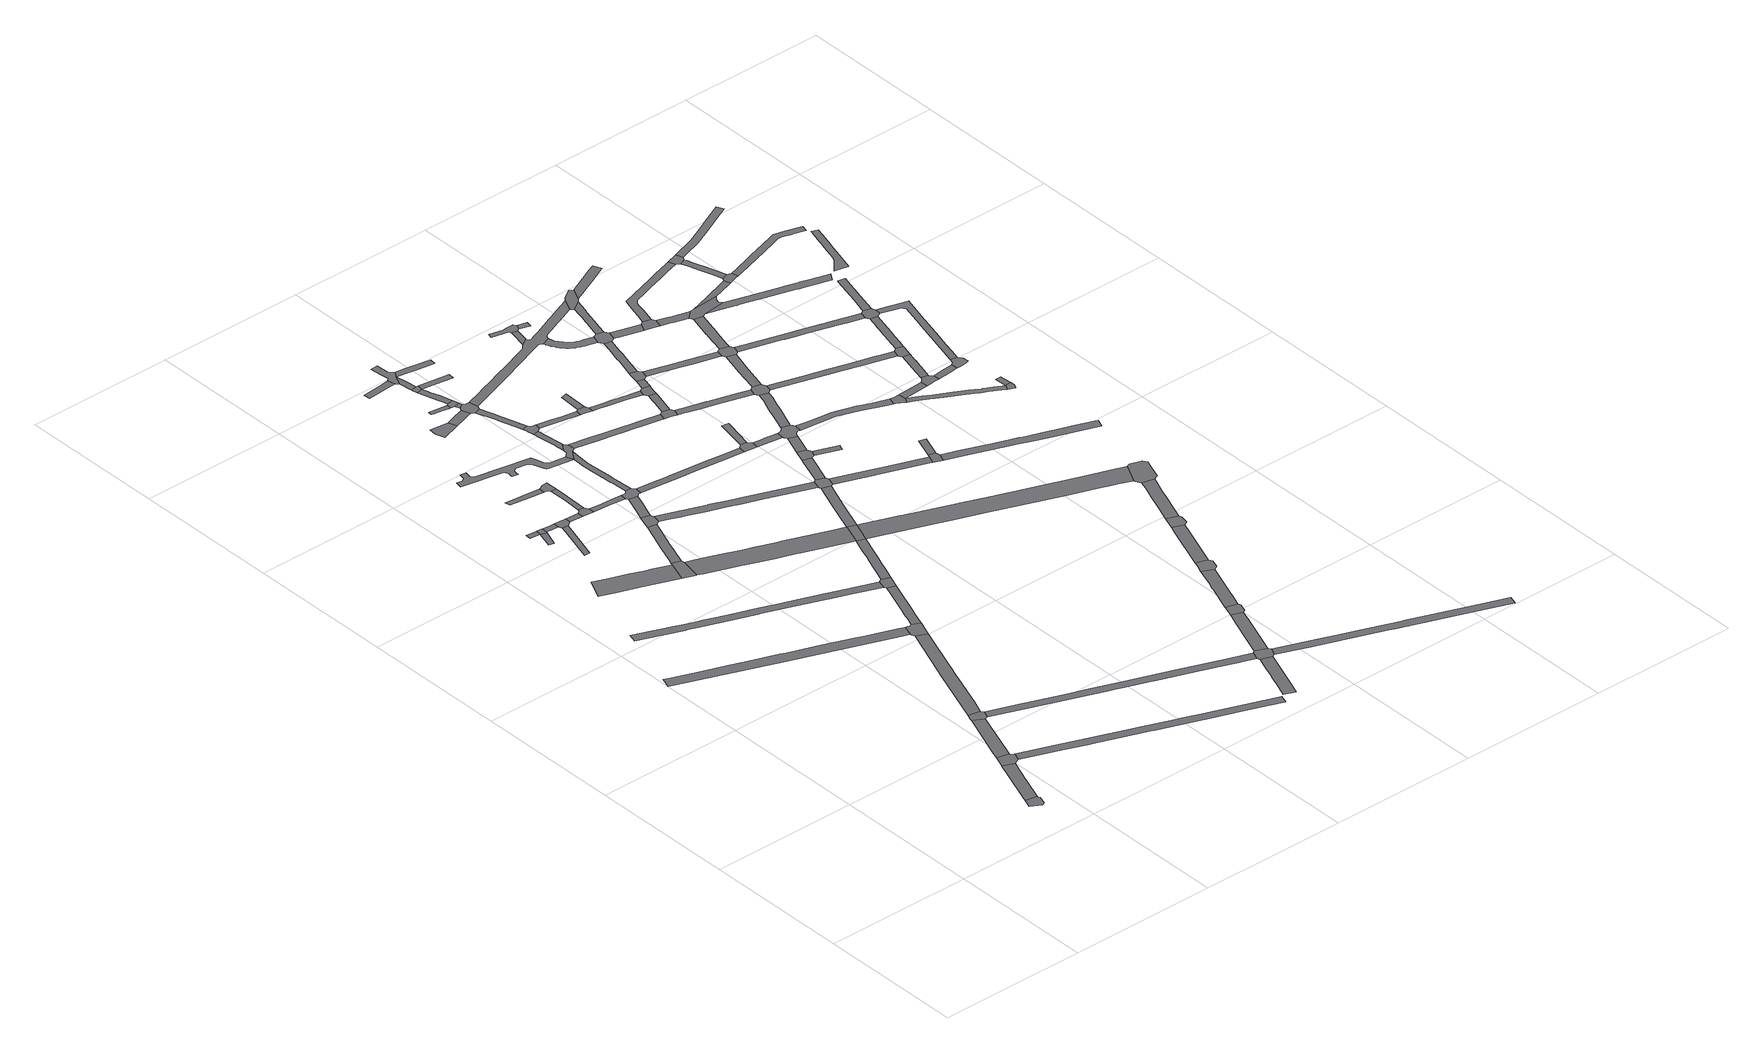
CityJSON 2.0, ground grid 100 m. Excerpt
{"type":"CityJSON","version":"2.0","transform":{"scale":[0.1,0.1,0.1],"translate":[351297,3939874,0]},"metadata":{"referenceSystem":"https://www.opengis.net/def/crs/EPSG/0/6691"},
"CityObjects":{
"road1":{"type":"Road","geometry":[{"type":"MultiSurface","lod":"1","boundaries":[[[0,1,2,3,4,5,6]]]}]},
"road2":{"type":"Road","attributes":{"RoadStructureAttribute.sectionType":"1"},"geometry":[{"type":"MultiSurface","lod":"1","boundaries":[[[4,7,8,9,10,11,12,13,5]]]}]},
"road3":{"type":"Road","geometry":[{"type":"MultiSurface","lod":"1","boundaries":[[[14,15,16,17,11,10,18,19]]]}]},
"road4":{"type":"Road","attributes":{"RoadStructureAttribute.sectionType":"1"},"geometry":[{"type":"MultiSurface","lod":"1","boundaries":[[[15,20,21,22,23,16]]]}]},
"road5":{"type":"Road","attributes":{"RoadStructureAttribute.sectionType":"1"},"geometry":[{"type":"MultiSurface","lod":"1","boundaries":[[[24,25,26,27,28,29,30,31,32,33,34,35,36,37,38,39,40,41,42]]]}]},
"road6":{"type":"Road","geometry":[{"type":"MultiSurface","lod":"1","boundaries":[[[43,22,21,44,45,46,47]]]}]},
"road7":{"type":"Road","attributes":{"RoadStructureAttribute.sectionType":"1"},"geometry":[{"type":"MultiSurface","lod":"1","boundaries":[[[48,49,50,51,52,53,54,55,56,57,58,59,60,61]]]}]},
"road8":{"type":"Road","attributes":{"RoadStructureAttribute.sectionType":"1"},"geometry":[{"type":"MultiSurface","lod":"1","boundaries":[[[62,63,64,65]]]}]},
"road9":{"type":"Road","geometry":[{"type":"MultiSurface","lod":"1","boundaries":[[[66,67,68,63]]]}]},
"road10":{"type":"Road","attributes":{"RoadStructureAttribute.sectionType":"1"},"geometry":[{"type":"MultiSurface","lod":"1","boundaries":[[[69,70,71,72,73,74,75,76,77,78,79,80,81,82,83,84,85,86,87,88,89,90,91,92,93,94,95,96,97,98,99,100,101,102,103]]]}]},
"road11":{"type":"Road","geometry":[{"type":"MultiSurface","lod":"1","boundaries":[[[104,105,106,64,63,68,107]]]}]},
"road12":{"type":"Road","attributes":{"RoadStructureAttribute.sectionType":"1"},"geometry":[{"type":"MultiSurface","lod":"1","boundaries":[[[108,109,110,47,46,111,112,113,114,115,116,117,118]]]}]},
"road13":{"type":"Road","attributes":{"RoadStructureAttribute.sectionType":"1"},"geometry":[{"type":"MultiSurface","lod":"1","boundaries":[[[119,120,121,122,123,124]]]}]},
"road14":{"type":"Road","attributes":{"RoadStructureAttribute.sectionType":"1"},"geometry":[{"type":"MultiSurface","lod":"1","boundaries":[[[125,126,127,128,129,104,107]]]}]},
"road15":{"type":"Road","geometry":[{"type":"MultiSurface","lod":"1","boundaries":[[[54,53,130,131,132,133,134,135]]]}]},
"road16":{"type":"Road","geometry":[{"type":"MultiSurface","lod":"1","boundaries":[[[123,136,137,138,139,127,126,124]]]}]},
"road17":{"type":"Road","attributes":{"RoadStructureAttribute.sectionType":"1"},"geometry":[{"type":"MultiSurface","lod":"1","boundaries":[[[18,140,141,142,143,144,145,146,147,148,149,150,151,152,153,154,155,156,157,158,159,160,161,162,163,164,165,19]]]}]},
"road18":{"type":"Road","attributes":{"RoadStructureAttribute.sectionType":"1"},"geometry":[{"type":"MultiSurface","lod":"1","boundaries":[[[166,137,136,167]]]}]},
"road19":{"type":"Road","attributes":{"RoadStructureAttribute.sectionType":"1"},"geometry":[{"type":"MultiSurface","lod":"1","boundaries":[[[168,169,170,171,172,173]]]}]},
"road20":{"type":"Road","attributes":{"RoadStructureAttribute.sectionType":"1"},"geometry":[{"type":"MultiSurface","lod":"1","boundaries":[[[134,174,175,176,177,178,179,180,181,182,183,184,185,186,187,135]]]}]},
"road21":{"type":"Road","geometry":[{"type":"MultiSurface","lod":"1","boundaries":[[[188,166,167,189,190,191,192]]]}]},
"road22":{"type":"Road","geometry":[{"type":"MultiSurface","lod":"1","boundaries":[[[193,194,29,28,108,118,195,196,197]]]}]},
"road23":{"type":"Road","attributes":{"RoadStructureAttribute.sectionType":"1"},"geometry":[{"type":"MultiSurface","lod":"1","boundaries":[[[198,199,200,192,191,201,202,203]]]}]},
"road24":{"type":"Road","attributes":{"RoadStructureAttribute.sectionType":"1"},"geometry":[{"type":"MultiSurface","lod":"1","boundaries":[[[204,205,206,207,173,172,208,198,203]]]}]},
"road25":{"type":"Road","geometry":[{"type":"MultiSurface","lod":"1","boundaries":[[[209,181,180,210,211,212,213]]]}]},
"road26":{"type":"Road","attributes":{"RoadStructureAttribute.sectionType":"1"},"geometry":[{"type":"MultiSurface","lod":"1","boundaries":[[[214,215,216,217,190,189,218,219,220,221]]]}]},
"road27":{"type":"Road","geometry":[{"type":"MultiSurface","lod":"1","boundaries":[[[222,223,224,225,226,227,228,229,230,231,232,233,234,235,236,237,238,239,240,241,242,243,244,245,246,247,248,249,250,251,252]]]}]},
"road28":{"type":"Road","attributes":{"RoadStructureAttribute.sectionType":"1"},"geometry":[{"type":"MultiSurface","lod":"1","boundaries":[[[253,254,255,256,257,258,259,260,261,262,45,44,263,264,265,266,267,268,269,270,271,272,273,274,275,276]]]}]},
"road29":{"type":"Road","attributes":{"RoadStructureAttribute.sectionType":"1"},"geometry":[{"type":"MultiSurface","lod":"1","boundaries":[[[196,277,278,279,280,281,282,283,284,285,286,287,197]]]}]},
"road30":{"type":"Road","attributes":{"RoadStructureAttribute.sectionType":"1"},"geometry":[{"type":"MultiSurface","lod":"1","boundaries":[[[212,288,289,290,291,292,293,294,213]]]}]},
"road31":{"type":"Road","attributes":{"RoadStructureAttribute.sectionType":"1"},"geometry":[{"type":"MultiSurface","lod":"1","boundaries":[[[295,296,297,298,299,300,301,302,303,304,305,133,132,306,307,308,309,310,311,312,313,314,315]]]}]},
"road32":{"type":"Road","geometry":[{"type":"MultiSurface","lod":"1","boundaries":[[[316,317,318,319,320,321]]]}]},
"road33":{"type":"Road","geometry":[{"type":"MultiSurface","lod":"1","boundaries":[[[322,323,324,221,220,292,291,325,326,327]]]}]},
"road34":{"type":"Road","geometry":[{"type":"MultiSurface","lod":"1","boundaries":[[[102,282,281,328,329,103]]]}]},
"road35":{"type":"Road","attributes":{"RoadStructureAttribute.sectionType":"1"},"geometry":[{"type":"MultiSurface","lod":"1","boundaries":[[[252,330,331,332,333,334,335,323,322,336,337,338,339,340,341,342,343]]]}]},
"road36":{"type":"Road","geometry":[{"type":"MultiSurface","lod":"1","boundaries":[[[344,345,346,347,348,349]]]}]},
"road37":{"type":"Road","attributes":{"RoadStructureAttribute.sectionType":"1"},"geometry":[{"type":"MultiSurface","lod":"1","boundaries":[[[319,350,351,352,353,354,355,356,320]]]}]},
"road38":{"type":"Road","geometry":[{"type":"MultiSurface","lod":"1","boundaries":[[[357,358,359,360,361,362,363,364]]]}]},
"road39":{"type":"Road","geometry":[{"type":"MultiSurface","lod":"1","boundaries":[[[365,366,367,368,369,222,252,343]]]}]},
"road40":{"type":"Road","attributes":{"RoadStructureAttribute.sectionType":"1"},"geometry":[{"type":"MultiSurface","lod":"1","boundaries":[[[370,371,372,329,328,373,374,375,376,377,314]]]}]},
"road41":{"type":"Road","attributes":{"RoadStructureAttribute.sectionType":"1"},"geometry":[{"type":"MultiSurface","lod":"1","boundaries":[[[378,379,380,381,382,383,384,385,386,387,388,389,368,367]]]}]},
"road42":{"type":"Road","geometry":[{"type":"MultiSurface","lod":"1","boundaries":[[[390,391,392,357,364,393]]]}]},
"road43":{"type":"Road","attributes":{"RoadStructureAttribute.sectionType":"1"},"geometry":[{"type":"MultiSurface","lod":"1","boundaries":[[[394,395,396,390,393]]]}]},
"road44":{"type":"Road","attributes":{"RoadStructureAttribute.sectionType":"1"},"geometry":[{"type":"MultiSurface","lod":"1","boundaries":[[[397,398,399,392,391,400,401,402,403]]]}]},
"road45":{"type":"Road","geometry":[{"type":"MultiSurface","lod":"1","boundaries":[[[354,353,404,405,406,407,408,396,395]]]}]},
"road46":{"type":"Road","attributes":{"RoadStructureAttribute.sectionType":"1"},"geometry":[{"type":"MultiSurface","lod":"1","boundaries":[[[404,409,410,411,412,413,414,415,416,417,418,419,420,421,422,423,405]]]}]},
"road47":{"type":"Road","geometry":[{"type":"MultiSurface","lod":"1","boundaries":[[[424,425,426,427,428,397,403,429]]]}]},
"road48":{"type":"Road","geometry":[{"type":"MultiSurface","lod":"1","boundaries":[[[430,417,416,431,432,433,434,435,436,383,382,437,438]]]}]},
"road49":{"type":"Road","attributes":{"RoadStructureAttribute.sectionType":"1"},"geometry":[{"type":"MultiSurface","lod":"1","boundaries":[[[210,439,440,441,442,443,444,445,446,447,448,449,450,451,452,453,454,455,456,457,458,211]]]}]},
"road50":{"type":"Road","geometry":[{"type":"MultiSurface","lod":"1","boundaries":[[[424,459,460,461,462,463,425]]]}]},
"road51":{"type":"Road","geometry":[{"type":"MultiSurface","lod":"1","boundaries":[[[348,461,460,464,465,466,467,468,469,349]]]}]},
"road52":{"type":"Road","geometry":[{"type":"MultiSurface","lod":"1","boundaries":[[[314,377,470,315]]]}]},
"road53":{"type":"Road","attributes":{"RoadStructureAttribute.sectionType":"1"},"geometry":[{"type":"MultiSurface","lod":"1","boundaries":[[[471,472,473,429,403]]]}]},
"road54":{"type":"Road","attributes":{"RoadStructureAttribute.sectionType":"1"},"geometry":[{"type":"MultiSurface","lod":"1","boundaries":[[[474,475,476,477,478,479,480,481,327,326,482,483,484,485,486,487,488]]]}]},
"road55":{"type":"Road","attributes":{"RoadStructureAttribute.sectionType":"1"},"geometry":[{"type":"MultiSurface","lod":"1","boundaries":[[[437,489,490,491,492,493,494,495,496,438]]]}]},
"road56":{"type":"Road","attributes":{"RoadStructureAttribute.sectionType":"1"},"geometry":[{"type":"MultiSurface","lod":"1","boundaries":[[[497,498,499,500,501,502,464,460]]]}]},
"road57":{"type":"Road","attributes":{"RoadStructureAttribute.sectionType":"1"},"geometry":[{"type":"MultiSurface","lod":"1","boundaries":[[[503,504,505,506,507,508,509,510,511,512,513,514,515]]]}]},
"road58":{"type":"Road","attributes":{"RoadStructureAttribute.sectionType":"1"},"geometry":[{"type":"MultiSurface","lod":"1","boundaries":[[[516,517,518,519,520,521,522,523,524,525,526,527,528,529,530,531,366,365]]]}]},
"road59":{"type":"Road","attributes":{"RoadStructureAttribute.sectionType":"1"},"geometry":[{"type":"MultiSurface","lod":"1","boundaries":[[[532,533,534,535,315,470,536,537]]]}]},
"road60":{"type":"Road","geometry":[{"type":"MultiSurface","lod":"1","boundaries":[[[538,539,540,253,276,507,506,541]]]}]},
"road61":{"type":"Road","geometry":[{"type":"MultiSurface","lod":"1","boundaries":[[[542,543,544,545,546,547,548,493,492]]]}]},
"road62":{"type":"Road","geometry":[{"type":"MultiSurface","lod":"1","boundaries":[[[546,549,550,547]]]}]},
"road63":{"type":"Road","geometry":[{"type":"MultiSurface","lod":"1","boundaries":[[[551,552,553,554,452,451,532,537]]]}]},
"road64":{"type":"Road","attributes":{"RoadStructureAttribute.sectionType":"1"},"geometry":[{"type":"MultiSurface","lod":"1","boundaries":[[[555,556,557,540,539,558,559,560]]]}]},
"road65":{"type":"Road","attributes":{"RoadStructureAttribute.sectionType":"1"},"geometry":[{"type":"MultiSurface","lod":"1","boundaries":[[[561,562,563,564,565,566,567,568,569,570,571,572,544,543]]]}]},
"road66":{"type":"Road","geometry":[{"type":"MultiSurface","lod":"1","boundaries":[[[487,573,574,575,576,577,578,488]]]}]},
"road67":{"type":"Road","attributes":{"RoadStructureAttribute.sectionType":"1"},"geometry":[{"type":"MultiSurface","lod":"1","boundaries":[[[553,579,580,581,582,583,584,585,554]]]}]},
"road68":{"type":"Road","geometry":[{"type":"MultiSurface","lod":"1","boundaries":[[[525,524,586,587,588,589,590]]]}]},
"road69":{"type":"Road","attributes":{"RoadStructureAttribute.sectionType":"1"},"geometry":[{"type":"MultiSurface","lod":"1","boundaries":[[[591,592,593,594,578,577]]]}]},
"road70":{"type":"Road","geometry":[{"type":"MultiSurface","lod":"1","boundaries":[[[595,555,560,596,597,598,599]]]}]},
"road71":{"type":"Road","geometry":[{"type":"MultiSurface","lod":"1","boundaries":[[[600,601,602,603,604,605,606,607,608,609,610,611,612,613,614,615,616,617,618,619,620,621,622,407,406,623,624,625,626,627,628,629,630,631,632,633,634,635,636,637,638,639,640,641,642]]]}]},
"road72":{"type":"Road","attributes":{"RoadStructureAttribute.sectionType":"1"},"geometry":[{"type":"MultiSurface","lod":"1","boundaries":[[[643,644,590,589,645,646,647,648]]]}]},
"road73":{"type":"Road","geometry":[{"type":"MultiSurface","lod":"1","boundaries":[[[649,650,651,583,582,652]]]}]},
"road74":{"type":"Road","attributes":{"RoadStructureAttribute.sectionType":"1"},"geometry":[{"type":"MultiSurface","lod":"1","boundaries":[[[653,654,576,575,655,656]]]}]},
"road75":{"type":"Road","geometry":[{"type":"MultiSurface","lod":"1","boundaries":[[[647,657,658,659,660,566,565,648]]]}]},
"road76":{"type":"Road","attributes":{"RoadStructureAttribute.sectionType":"1"},"geometry":[{"type":"MultiSurface","lod":"1","boundaries":[[[661,651,650,662]]]}]},
"road77":{"type":"Road","attributes":{"RoadStructureAttribute.sectionType":"1"},"geometry":[{"type":"MultiSurface","lod":"1","boundaries":[[[663,664,665,552,551,666,667,668,669,670,671]]]}]},
"road78":{"type":"Road","geometry":[{"type":"MultiSurface","lod":"1","boundaries":[[[672,673,649,652]]]}]},
"road79":{"type":"Road","attributes":{"RoadStructureAttribute.sectionType":"1"},"geometry":[{"type":"MultiSurface","lod":"1","boundaries":[[[660,659,674,675]]]}]},
"road80":{"type":"Road","attributes":{"RoadStructureAttribute.sectionType":"1"},"geometry":[{"type":"MultiSurface","lod":"1","boundaries":[[[598,676,677,678,679,680,681,682,683,684,599]]]}]},
"road81":{"type":"Road","geometry":[{"type":"MultiSurface","lod":"1","boundaries":[[[685,686,610,609,687,688,689,690]]]}]},
"road82":{"type":"Road","geometry":[{"type":"MultiSurface","lod":"1","boundaries":[[[691,692,693,694,695,690,689,696,697,698]]]}]},
"road83":{"type":"Road","geometry":[{"type":"MultiSurface","lod":"1","boundaries":[[[655,699,661,662,700,701,702,703,704,705,706,707,708,656]]]}]},
"road84":{"type":"Road","geometry":[{"type":"MultiSurface","lod":"1","boundaries":[[[674,709,710,711,712,713,714,715,716,675]]]}]},
"road85":{"type":"Road","attributes":{"RoadStructureAttribute.sectionType":"1"},"geometry":[{"type":"MultiSurface","lod":"1","boundaries":[[[717,718,719,720,721,722,723,588,587,724,725,726,727,728,729,730,731]]]}]},
"road86":{"type":"Road","attributes":{"RoadStructureAttribute.sectionType":"1"},"geometry":[{"type":"MultiSurface","lod":"1","boundaries":[[[732,733,734,735,736,737,738,739,740,741,742,470,377,743,744,745,746,747,748,749,750,751,752,753,754,755,756]]]}]},
"road87":{"type":"Road","geometry":[{"type":"MultiSurface","lod":"1","boundaries":[[[696,757,758,697]]]}]},
"road88":{"type":"Road","attributes":{"RoadStructureAttribute.sectionType":"1"},"geometry":[{"type":"MultiSurface","lod":"1","boundaries":[[[759,760,761,762,763,764,765,766,767,768,769,770,771,772,773,774,775,776,635,634,777,778,779,780,781,782,783,784,785,786,787,788,789,790,791,792,793,794,795,796,797]]]}]},
"road89":{"type":"Road","attributes":{"RoadStructureAttribute.sectionType":"1"},"geometry":[{"type":"MultiSurface","lod":"1","boundaries":[[[798,799,800,801,802,803,714,713,804,805,806,807]]]}]},
"road90":{"type":"Road","geometry":[{"type":"MultiSurface","lod":"1","boundaries":[[[679,808,809,810,811,812,680]]]}]},
"road91":{"type":"Road","attributes":{"RoadStructureAttribute.sectionType":"1"},"geometry":[{"type":"MultiSurface","lod":"1","boundaries":[[[813,814,815,816,817,818,819,820,706,705,821,822,823,824]]]}]},
"road92":{"type":"Road","attributes":{"RoadStructureAttribute.sectionType":"1"},"geometry":[{"type":"MultiSurface","lod":"1","boundaries":[[[825,826,827,828,829,830,831,832,833,834,835,836,837,838,839,840,841,538,541]]]}]},
"road93":{"type":"Road","geometry":[{"type":"MultiSurface","lod":"1","boundaries":[[[671,670,842,843,844,845]]]}]},
"road94":{"type":"Road","geometry":[{"type":"MultiSurface","lod":"1","boundaries":[[[846,847,798,807,848,849,850,851,852,759,797]]]}]},
"road95":{"type":"Road","attributes":{"RoadStructureAttribute.sectionType":"1"},"geometry":[{"type":"MultiSurface","lod":"1","boundaries":[[[853,854,855,856,857,858,859,860,861,862,711,710]]]}]},
"road96":{"type":"Road","attributes":{"RoadStructureAttribute.sectionType":"1"},"geometry":[{"type":"MultiSurface","lod":"1","boundaries":[[[863,864,865,866,811,810]]]}]},
"road97":{"type":"Road","geometry":[{"type":"MultiSurface","lod":"1","boundaries":[[[867,717,731,813,824,868,869,870]]]}]},
"road98":{"type":"Road","geometry":[{"type":"MultiSurface","lod":"1","boundaries":[[[844,871,872,845]]]}]},
"road99":{"type":"Road","attributes":{"RoadStructureAttribute.sectionType":"1"},"geometry":[{"type":"MultiSurface","lod":"1","boundaries":[[[873,874,875,876,877,878,879,880,881,882,883,703,702,884,885,886,887,888,889]]]}]},
"road100":{"type":"Road","attributes":{"RoadStructureAttribute.sectionType":"1"},"geometry":[{"type":"MultiSurface","lod":"1","boundaries":[[[890,891,892,893,894,895,896,897,898,899,900,901,902,851,850]]]}]},
"road101":{"type":"Road","attributes":{"RoadStructureAttribute.sectionType":"1"},"geometry":[{"type":"MultiSurface","lod":"1","boundaries":[[[848,903,904,905,906,849]]]}]},
"road102":{"type":"Road","attributes":{"RoadStructureAttribute.sectionType":"1"},"geometry":[{"type":"MultiSurface","lod":"1","boundaries":[[[907,908,909,910,911,912,913,914,915,916,867,870]]]}]},
"road103":{"type":"Road","geometry":[{"type":"MultiSurface","lod":"1","boundaries":[[[917,918,865,864,919,920,921]]]}]},
"road104":{"type":"Road","geometry":[{"type":"MultiSurface","lod":"1","boundaries":[[[922,923,924,925,926,927,600,642,928,929,895,894]]]}]},
"road105":{"type":"Road","geometry":[{"type":"MultiSurface","lod":"1","boundaries":[[[905,904,930,931,932,933,934,935]]]}]},
"road106":{"type":"Road","geometry":[{"type":"MultiSurface","lod":"1","boundaries":[[[936,937,859,858,910,909,938,939]]]}]},
"road107":{"type":"Road","attributes":{"RoadStructureAttribute.sectionType":"1"},"geometry":[{"type":"MultiSurface","lod":"1","boundaries":[[[940,941,942,943,944,945,946,947,948,917,921]]]}]},
"road108":{"type":"Road","geometry":[{"type":"MultiSurface","lod":"1","boundaries":[[[949,950,951,889,888,952,953,954,955]]]}]},
"road109":{"type":"Road","attributes":{"RoadStructureAttribute.sectionType":"1"},"geometry":[{"type":"MultiSurface","lod":"1","boundaries":[[[956,957,958,959,937,936,960,961,962,963]]]}]},
"road110":{"type":"Road","attributes":{"RoadStructureAttribute.sectionType":"1"},"geometry":[{"type":"MultiSurface","lod":"1","boundaries":[[[932,964,965,966,967,968,969,970,971,933]]]}]},
"road111":{"type":"Road","attributes":{"RoadStructureAttribute.sectionType":"1"},"geometry":[{"type":"MultiSurface","lod":"1","boundaries":[[[972,973,974,975,976,977,978,979,980,981,982,843,842,983,984,985,986,987,988,989]]]}]},
"road112":{"type":"Road","attributes":{"RoadStructureAttribute.sectionType":"1"},"geometry":[{"type":"MultiSurface","lod":"1","boundaries":[[[990,991,992,993,994,995,869,868,996,997,998,999,1000,1001,1002,1003,1004,1005,1006,1007]]]}]},
"road113":{"type":"Road","attributes":{"RoadStructureAttribute.sectionType":"1"},"geometry":[{"type":"MultiSurface","lod":"1","boundaries":[[[1008,1009,1010,1011,924,923,1012,1013,1014,1015,1016]]]}]},
"road114":{"type":"Road","geometry":[{"type":"MultiSurface","lod":"1","boundaries":[[[755,945,944,1017,1018,1019,1020,1021,756]]]}]},
"road115":{"type":"Road","attributes":{"RoadStructureAttribute.sectionType":"1"},"geometry":[{"type":"MultiSurface","lod":"1","boundaries":[[[1022,1023,1024,949,955]]]}]},
"road116":{"type":"Road","geometry":[{"type":"MultiSurface","lod":"1","boundaries":[[[1025,1026,1027,1028,1029,1030,967,966,1031,956,963,1032]]]}]},
"road117":{"type":"Road","attributes":{"RoadStructureAttribute.sectionType":"1"},"geometry":[{"type":"MultiSurface","lod":"1","boundaries":[[[934,1033,1034,1035,1036,1037,1038,1039,1040,1041,1042,1043,1044,1045,1046,1047,1048,1049,1050,1051,1052,1053,1054,935]]]}]},
"road118":{"type":"Road","attributes":{"RoadStructureAttribute.sectionType":"1"},"geometry":[{"type":"MultiSurface","lod":"1","boundaries":[[[1055,1056,1057,1058,1059,1060,1061,1062,1063,1064,955,954,1065,1066,1067,1068,1069,1070,1071,1072,1073,1074,1075,1076]]]}]},
"road119":{"type":"Road","geometry":[{"type":"MultiSurface","lod":"1","boundaries":[[[1077,1078,1024,1023,1079,1080,1081,1082,1083]]]}]},
"road120":{"type":"Road","attributes":{"RoadStructureAttribute.sectionType":"1"},"geometry":[{"type":"MultiSurface","lod":"1","boundaries":[[[938,1084,1085,1086,1087,1088,1089,1090,1091,1092,1093,1094,1095,1096,1097,1098,1099,1100,1101,939]]]}]},
"road121":{"type":"Road","attributes":{"RoadStructureAttribute.sectionType":"1"},"geometry":[{"type":"MultiSurface","lod":"1","boundaries":[[[1102,1103,1104,1105,1106,1107,1108,1109,1110,1030,1029]]]}]},
"road122":{"type":"Road","attributes":{"RoadStructureAttribute.sectionType":"1"},"geometry":[{"type":"MultiSurface","lod":"1","boundaries":[[[1111,1112,1077,1083,1113,1114,1115,1116]]]}]},
"road123":{"type":"Road","attributes":{"RoadStructureAttribute.sectionType":"1"},"geometry":[{"type":"MultiSurface","lod":"1","boundaries":[[[1117,1082,1081,1118,1119,1120,1121,1122]]]}]},
"road124":{"type":"Road","geometry":[{"type":"MultiSurface","lod":"1","boundaries":[[[1123,1124,1125,1007,1006,1111,1116]]]}]},
"road125":{"type":"Road","geometry":[{"type":"MultiSurface","lod":"1","boundaries":[[[1075,1126,1127,1128,1076]]]}]},
"road126":{"type":"Road","geometry":[{"type":"MultiSurface","lod":"1","boundaries":[[[1128,1129,1130,1131,1132,1076]]]}]},
"road127":{"type":"Road","attributes":{"RoadStructureAttribute.sectionType":"1"},"geometry":[{"type":"MultiSurface","lod":"1","boundaries":[[[1133,1134,1135,1136,1137,1138,1139,1140,1141,1142,1025,1032,1143,1144,1145,1146,1147,1148,1149,1150,1151,1152,1153,1154,1155]]]}]},
"road128":{"type":"Road","geometry":[{"type":"MultiSurface","lod":"1","boundaries":[[[1121,1156,1157,1158,1159,1160,1161,1162,1163,1164,1122]]]}]},
"road129":{"type":"Road","geometry":[{"type":"MultiSurface","lod":"1","boundaries":[[[1165,1045,1044,1166,1167,1168]]]}]},
"road130":{"type":"Road","attributes":{"RoadStructureAttribute.sectionType":"1"},"geometry":[{"type":"MultiSurface","lod":"1","boundaries":[[[1169,1170,1171,1172,1173,1174,1175,1176,1177,1167,1166]]]}]},
"road131":{"type":"Road","geometry":[{"type":"MultiSurface","lod":"1","boundaries":[[[1178,1173,1172,1105,1104,1179,1180]]]}]},
"road132":{"type":"Road","attributes":{"RoadStructureAttribute.sectionType":"1"},"geometry":[{"type":"MultiSurface","lod":"1","boundaries":[[[1124,1181,1182,1183,1184,1185,1186,1187,1188,1189,1190,1191,1192,1193,1125]]]}]},
"road133":{"type":"Road","geometry":[{"type":"MultiSurface","lod":"1","boundaries":[[[1194,1195,1196,1094,1093,1187,1186,1197,1198]]]}]},
"road134":{"type":"Road","attributes":{"RoadStructureAttribute.sectionType":"1"},"geometry":[{"type":"MultiSurface","lod":"1","boundaries":[[[1199,1200,1201,1202,1203,1204,1205,1206,1207,1208,1198,1197,1209,1210,1211,1212,1213,1214,1215,1163,1162]]]}]},
"road135":{"type":"Road","attributes":{"RoadStructureAttribute.sectionType":"1"},"geometry":[{"type":"MultiSurface","lod":"1","boundaries":[[[1216,1217,1218,1219,1196,1195,1220,1221,1222,1223]]]}]},
"road136":{"type":"Road","attributes":{"RoadStructureAttribute.sectionType":"1"},"geometry":[{"type":"MultiSurface","lod":"1","boundaries":[[[1224,1225,1226,1227,1228,1229,1230,1231,1232,1233,1234,1235,1236,1237,1238,1239,1240,1241,1242,1243,1244,1165,1168]]]}]},
"road137":{"type":"Road","attributes":{"RoadStructureAttribute.sectionType":"1"},"geometry":[{"type":"MultiSurface","lod":"1","boundaries":[[[1245,1246,1247,1248,1249,1250,1178,1180,1251,1252,1253,1254,1255,1256,1257,1258,1259,1260,1261,1262,1263]]]}]},
"road138":{"type":"Road","geometry":[{"type":"MultiSurface","lod":"1","boundaries":[[[1264,1265,1266,1267,1268,1269,1270,1271,1272,1273,1274,1275,1276,1277,1278]]]}]}
},
"vertices":[
[840,262,0],[860,270,0],[880,329,0],[874,343,0],[872,346,0],[792,362,0],[770,302,0],
[938,522,0],[940,528,0],[961,584,0],[999,686,0],[924,715,0],[888,618,0],[805,398,0],
[1045,762,0],[1036,781,0],[953,796,0],[932,737,0],[1037,701,0],[1058,758,0],
[1051,823,0],[1167,1137,0],[1096,1178,0],[969,838,0],
[276,2488,0],[672,2340,0],[963,2231,0],[1324,2095,0],[1403,2066,0],[1431,2142,0],[1396,2155,0],[1202,2228,0],[1141,2251,0],[949,2323,0],[744,2399,0],[708,2413,0],[528,2479,0],[417,2520,0],[237,2587,0],[196,2602,0],[74,2647,0],[30,2663,0],[3,2591,0],
[1102,1196,0],[1188,1145,0],[1207,1195,0],[1196,1214,0],[1115,1230,0],
[327,3535,0],[399,3508,0],[438,3493,0],[579,3444,0],[582,3442,0],[785,3366,0],[836,3505,0],[719,3549,0],[675,3565,0],[585,3599,0],[470,3642,0],[371,3679,0],[366,3681,0],[301,3544,0],
[394,4245,0],[465,4239,0],[470,4278,0],[397,4284,0],
[431,4125,0],[464,4117,0],[504,4225,0],
[1436,2657,0],[1313,2703,0],[1125,2771,0],[1061,2794,0],[997,2819,0],[991,2821,0],[896,2856,0],[719,2921,0],[718,2922,0],[660,2943,0],[603,2965,0],[546,2985,0],[489,3006,0],[431,3029,0],[427,3030,0],[375,3050,0],[289,3083,0],[180,3124,0],[163,3065,0],[331,3002,0],[456,2955,0],[471,2950,0],[530,2927,0],[676,2873,0],[690,2868,0],[875,2801,0],[888,2796,0],[894,2795,0],[1097,2719,0],[1166,2693,0],[1288,2649,0],[1291,2648,0],[1435,2594,0],[1604,2530,0],[1621,2587,0],
[511,4274,0],[499,4275,0],[474,4277,0],[508,4235,0],
[1414,2037,0],[1283,1687,0],[1263,1633,0],[1233,1313,0],[1270,1416,0],[1300,1498,0],[1333,1586,0],[1363,1671,0],[1364,1674,0],[1366,1678,0],[1486,2002,0],
[592,4161,0],[519,3911,0],[557,3909,0],[620,4117,0],[644,4197,0],[605,4207,0],
[547,4232,0],[593,4228,0],[596,4268,0],[574,4269,0],[520,4274,0],
[841,3346,0],[870,3334,0],[873,3333,0],[906,3479,0],[898,3500,0],[842,3521,0],
[677,4222,0],[680,4261,0],[640,4264,0],[637,4265,0],
[1305,601,0],[1450,547,0],[1471,539,0],[1617,484,0],[1804,414,0],[1819,408,0],[1824,406,0],[2117,297,0],[2118,297,0],[2274,239,0],[2326,220,0],[2487,160,0],[2586,123,0],[2603,179,0],[2515,212,0],[2497,218,0],[2486,223,0],[2394,258,0],[2219,323,0],[2127,357,0],[2011,401,0],[2006,403,0],[1825,470,0],[1796,481,0],[1733,504,0],[1260,682,0],
[771,4254,0],[768,4214,0],
[637,4603,0],[523,4615,0],[530,4579,0],[661,4562,0],[763,4548,0],[769,4590,0],
[941,3614,0],[970,3692,0],[971,3696,0],[993,3754,0],[999,3770,0],[1003,3781,0],[1037,3873,0],[978,3885,0],[966,3853,0],[963,3846,0],[940,3783,0],[925,3744,0],[893,3658,0],[854,3553,0],
[793,4273,0],[847,4208,0],[847,4249,0],[832,4278,0],[793,4281,0],
[1458,2132,0],[1445,2137,0],[1492,2018,0],[1528,2112,0],[1477,2142,0],
[799,4525,0],[799,4512,0],[802,4408,0],[840,4474,0],[838,4521,0],[838,4526,0],
[836,4607,0],[796,4606,0],[789,4600,0],[789,4597,0],[785,4545,0],
[1003,3954,0],[1066,3886,0],[1078,3946,0],[1069,3964,0],[1014,3984,0],
[1035,4232,0],[1009,4235,0],[938,4240,0],[884,4245,0],[956,4199,0],[1008,4194,0],[1073,4188,0],[1076,4229,0],
[1092,4733,0],[983,4750,0],[964,4767,0],[960,4770,0],[949,4814,0],[947,4820,0],[934,4859,0],[565,4927,0],[548,4952,0],[555,4990,0],[515,4997,0],[508,4959,0],[484,4942,0],[445,4949,0],[436,4905,0],[720,4853,0],[737,4828,0],[731,4798,0],[730,4790,0],[769,4782,0],[773,4803,0],[776,4821,0],[801,4838,0],[877,4824,0],[888,4814,0],[899,4804,0],[908,4776,0],[924,4731,0],[930,4713,0],[943,4712,0],[1115,4683,0],
[2770,621,0],[2616,677,0],[2292,795,0],[2175,839,0],[2004,902,0],[1801,976,0],[1765,989,0],[1704,1011,0],[1622,1042,0],[1390,1127,0],[1404,1063,0],[1822,908,0],[1876,888,0],[1934,866,0],[1938,865,0],[1980,849,0],[2149,786,0],[2153,785,0],[2273,740,0],[2362,707,0],[2536,642,0],[2650,600,0],[2659,597,0],[2750,564,0],
[1531,2120,0],[1568,2222,0],[1569,2223,0],[1570,2226,0],[1670,2493,0],[1611,2512,0],[1582,2429,0],[1544,2324,0],[1507,2224,0],[1500,2205,0],[1479,2148,0],
[1099,4038,0],[1107,4060,0],[1112,4073,0],[1143,4159,0],[1084,4171,0],[1043,4064,0],[1028,4022,0],
[1760,3162,0],[1473,3267,0],[1443,3278,0],[1302,3330,0],[1289,3335,0],[1269,3342,0],[1215,3363,0],[1140,3391,0],[1138,3392,0],[1056,3424,0],[975,3454,0],[911,3319,0],[1146,3230,0],[1150,3229,0],[1221,3202,0],[1290,3175,0],[1318,3164,0],[1441,3119,0],[1472,3107,0],[1794,2987,0],[1848,3130,0],
[681,5420,0],[683,5399,0],[701,5342,0],[829,5383,0],[810,5442,0],[685,5457,0],
[1166,4245,0],[1127,4244,0],[1111,4226,0],[1167,4176,0],[1181,4174,0],[1187,4223,0],
[1700,2575,0],[1647,2599,0],
[1108,4593,0],[1110,4564,0],[1111,4553,0],[1119,4389,0],[1121,4370,0],[1122,4352,0],[1158,4403,0],[1157,4414,0],[1147,4594,0],[1152,4653,0],[1152,4662,0],[1153,4665,0],[1154,4678,0],[1162,4751,0],
[757,5984,0],[653,5974,0],[629,5972,0],[632,5927,0],[837,5942,0],[829,5991,0],
[896,5405,0],[936,5418,0],[952,5423,0],[971,5429,0],[952,5488,0],[906,5473,0],[903,5472,0],
[922,5577,0],[794,5595,0],[793,5583,0],[791,5570,0],[808,5567,0],[871,5555,0],[907,5547,0],[920,5546,0],
[1188,4767,0],[1185,4819,0],[1166,4841,0],[1130,4791,0],[1126,4763,0],
[1755,2883,0],[1732,2820,0],[1719,2786,0],[1731,2656,0],[1757,2726,0],[1775,2773,0],[1804,2849,0],[1849,2967,0],
[1166,4842,0],[1164,4856,0],[1150,4992,0],[1147,5025,0],[1146,5033,0],[1105,5028,0],[1111,4978,0],[1117,4924,0],[1118,4917,0],[1124,4862,0],[1125,4843,0],[1126,4838,0],
[989,5555,0],[978,5598,0],[938,5588,0],[950,5544,0],
[953,5534,0],[962,5509,0],[995,5532,0],
[881,5787,0],[894,5741,0],[909,5688,0],[956,5683,0],[935,5744,0],[931,5760,0],[922,5799,0],
[997,5416,0],[1037,5429,0],[1050,5456,0],[1040,5517,0],[1017,5520,0],
[1016,5358,0],[1021,5343,0],[1042,5278,0],[1047,5262,0],[1076,5162,0],[1079,5153,0],[1084,5136,0],[1091,5109,0],[1130,5119,0],[1124,5146,0],[1100,5229,0],[1081,5293,0],[1066,5344,0],[1065,5347,0],[1062,5357,0],
[914,5840,0],[873,5834,0],[873,5828,0],[876,5812,0],[878,5796,0],[928,5838,0],
[1152,5098,0],[1091,5108,0],[1098,5079,0],[1100,5063,0],[1103,5052,0],[1103,5043,0],[1104,5036,0],[1169,5053,0],[1177,5093,0],
[1134,3860,0],[1198,3836,0],[1217,3829,0],[1290,3802,0],[1304,3796,0],[1348,3779,0],[1370,3771,0],[1371,3771,0],[1459,3738,0],[1547,3706,0],[1672,3659,0],[1797,3612,0],[1988,3540,0],[2006,3598,0],[1819,3668,0],[1575,3760,0],[1528,3777,0],[1395,3827,0],[1391,3828,0],[1201,3900,0],
[903,5920,0],[893,5990,0],[859,5924,0],[862,5906,0],[871,5843,0],
[917,6032,0],[888,6058,0],[883,6147,0],[836,6144,0],[843,6064,0],[848,6012,0],
[1903,3108,0],
[960,5793,0],[1133,5766,0],[1139,5806,0],
[1787,4154,0],[1677,4167,0],[1660,4169,0],[1413,4197,0],[1411,4197,0],[1336,4206,0],[1335,4206,0],[1334,4206,0],[1266,4165,0],[1490,4140,0],[1529,4136,0],[1674,4119,0],[1782,4107,0],[1904,4092,0],[1910,4140,0],
[1269,5033,0],[1356,5016,0],[1370,5014,0],[1439,5000,0],[1446,5038,0],[1342,5059,0],[1306,5066,0],[1284,5071,0],
[978,5976,0],[1038,5965,0],[1150,5946,0],[1158,5990,0],[1128,5995,0],[986,6020,0],
[2699,159,0],[2724,228,0],[2766,339,0],[2833,519,0],[2758,545,0],[2732,475,0],[2728,465,0],[2700,387,0],[2698,381,0],[2692,367,0],[2691,365,0],[2656,270,0],[2625,189,0],
[1341,4737,0],[1391,4727,0],[1428,4720,0],[1529,4700,0],[1575,4691,0],[1646,4676,0],[1764,4653,0],[1765,4653,0],[1778,4650,0],[1789,4700,0],[1688,4720,0],[1564,4744,0],[1559,4745,0],[1551,4747,0],[1423,4772,0],[1327,4791,0],
[1995,3523,0],[1929,3351,0],[1922,3333,0],[1888,3241,0],[1980,3311,0],[2053,3503,0],
[2875,583,0],[2866,601,0],[2789,631,0],[2852,527,0],
[1474,4993,0],[1520,4984,0],[1522,5022,0],[1513,5040,0],[1510,5045,0],[1463,5052,0],[1459,5048,0],
[1516,5213,0],[1474,5203,0],
[2071,3510,0],[2090,3567,0],[2080,3587,0],[2025,3608,0],
[2926,996,0],[2890,901,0],[2842,771,0],[2938,798,0],[2977,905,0],[3000,968,0],
[1562,4976,0],[1606,4966,0],[1607,4966,0],[1734,4940,0],[1848,4914,0],[1859,4953,0],[1789,4967,0],[1782,4969,0],[1677,4990,0],[1594,5007,0],[1584,5009,0],[1583,5010,0],
[1974,4084,0],[1976,4084,0],[1993,4081,0],[2000,4130,0],[1980,4157,0],[1936,4162,0],
[2081,3587,0],[2141,3748,0],[2153,3779,0],[2156,3788,0],[2100,3809,0],[2095,3797,0],[2032,3627,0],
[1822,4641,0],[1863,4629,0],[1877,4676,0],[1865,4703,0],[1815,4713,0],
[2021,4346,0],[2026,4369,0],[1981,4379,0],[1976,4356,0],
[2946,1049,0],[3019,976,0],[3038,1033,0],[3031,1052,0],[2954,1073,0],
[2135,5928,0],[1995,5871,0],[1965,5858,0],[1961,5857,0],[1947,5851,0],[1811,5796,0],[1786,5785,0],[1785,5785,0],[1725,5762,0],[1707,5783,0],[1657,5751,0],[1652,5748,0],[1630,5725,0],[1531,5689,0],[1529,5688,0],[1515,5683,0],[1505,5679,0],[1405,5644,0],[1385,5637,0],[1353,5625,0],[1269,5595,0],[1193,5569,0],[1148,5554,0],[1150,5491,0],[1365,5565,0],[1395,5575,0],[1490,5610,0],[1516,5619,0],[1549,5632,0],[1628,5660,0],[1676,5678,0],[1711,5690,0],[1726,5696,0],[1731,5694,0],[1753,5685,0],[1809,5705,0],[1818,5726,0],[1821,5733,0],[1859,5748,0],[1929,5776,0],[1945,5784,0],[1968,5793,0],[2099,5847,0],
[1848,4832,0],[1841,4807,0],[1899,4825,0],[1909,4862,0],[1912,4873,0],[1863,4886,0],
[2200,3842,0],[2187,3870,0],[2130,3891,0],[2184,3800,0],
[2078,4121,0],[2075,4121,0],[2168,4059,0],[2174,4109,0],
[1918,4898,0],[1929,4937,0],[1934,4954,0],[1885,4967,0],
[2183,4031,0],[2240,4009,0],
[2427,3442,0],[2333,3477,0],[2117,3557,0],[2258,3441,0],[2312,3421,0],[2322,3417,0],[2635,3301,0],[2653,3294,0],[2674,3350,0],
[2346,3739,0],[2362,3781,0],
[1954,5027,0],[1905,5040,0],
[3062,1134,0],[3078,1177,0],[3100,1238,0],[3161,1404,0],[3091,1444,0],[3063,1369,0],[3046,1322,0],[3026,1269,0],[3026,1267,0],
[1678,5839,0],[1666,5787,0],[1708,5786,0],[1715,5821,0],[1727,5878,0],[1689,5886,0],
[1693,5945,0],[1673,5940,0],[1578,5963,0],[1570,5930,0],[1684,5905,0],[1748,5892,0],[1760,5924,0],[1748,5946,0],
[2173,4049,0],[2249,4033,0],[2274,4049,0],[2291,4046,0],[2298,4096,0],[2289,4110,0],[2282,4122,0],[2226,4143,0],[2218,4123,0],[2193,4107,0],
[1974,5038,0],[1982,5042,0],[1993,5091,0],[1982,5111,0],[1978,5117,0],[1930,5131,0],[1922,5104,0],[1919,5093,0],
[2348,4543,0],[2275,4564,0],[2083,4618,0],[2078,4620,0],[1979,4648,0],[1972,4650,0],[1968,4651,0],[1884,4623,0],[1890,4621,0],[1930,4609,0],[2003,4588,0],[2120,4555,0],[2204,4531,0],[2235,4522,0],[2333,4495,0],
[3376,2559,0],[3314,2581,0],[3223,2614,0],[3067,2672,0],[2997,2698,0],[2788,2774,0],[2639,2830,0],[2498,2883,0],[2489,2886,0],[2164,3010,0],[2158,3012,0],[1980,2918,0],[2247,2819,0],[2357,2779,0],[2526,2717,0],[2551,2707,0],[2648,2671,0],[3016,2534,0],[3078,2511,0],[3165,2479,0],[3233,2454,0],[3250,2448,0],[3312,2425,0],[3402,2390,0],[3471,2523,0],
[1819,5869,0],[1828,5908,0],
[2018,5542,0],[1994,5549,0],[1960,5559,0],[1949,5562,0],[1935,5566,0],[1922,5570,0],[1914,5574,0],[1905,5578,0],[1879,5594,0],[1872,5600,0],[1861,5609,0],[1853,5617,0],[1849,5623,0],[1841,5634,0],[1833,5646,0],[1821,5666,0],[1816,5682,0],[1814,5690,0],[1754,5681,0],[1755,5677,0],[1757,5669,0],[1758,5667,0],[1765,5649,0],[1772,5634,0],[1784,5612,0],[1787,5606,0],[1790,5600,0],[1800,5588,0],[1814,5572,0],[1825,5561,0],[1839,5549,0],[1853,5539,0],[1867,5530,0],[1874,5527,0],[1887,5521,0],[1894,5517,0],[1921,5509,0],[1963,5496,0],[1998,5485,0],
[2018,5451,0],[2015,5440,0],[2014,5437,0],[2001,5388,0],[1972,5284,0],[1967,5264,0],[2016,5255,0],[2029,5304,0],[2041,5350,0],[2066,5442,0],
[3191,1420,0],[3212,1477,0],[3197,1503,0],[3121,1529,0],[3106,1485,0],
[2347,4467,0],[2335,4426,0],[2332,4418,0],[2320,4386,0],[2318,4383,0],[2286,4301,0],[2281,4289,0],[2251,4211,0],[2342,4275,0],[2367,4341,0],[2390,4400,0],[2405,4452,0],
[3049,452,0],[3288,363,0],[3512,280,0],[3548,267,0],[4030,87,0],[4247,6,0],[4263,64,0],[4169,99,0],[4077,134,0],[3778,245,0],[3642,296,0],[3636,298,0],[3569,323,0],[3390,389,0],[3302,422,0],[3146,480,0],[2880,581,0],
[2713,3272,0],[2734,3328,0],[2728,3355,0],[2683,3372,0],
[2004,5484,0],[2020,5457,0],[2094,5457,0],[2110,5515,0],[2094,5542,0],[2046,5556,0],[2029,5547,0],
[2105,5007,0],[2109,5005,0],[2130,4999,0],[2212,4976,0],[2286,4955,0],[2446,4910,0],[2459,4958,0],[2225,5024,0],[2196,5032,0],[2194,5033,0],
[3304,1792,0],[3330,1861,0],[3255,1889,0],[3236,1838,0],
[2372,4557,0],[2431,4466,0],[2442,4514,0],[2428,4542,0],
[2782,3501,0],[2736,3513,0],
[2884,3944,0],[2877,3946,0],[2817,3969,0],[2752,3994,0],[2698,4015,0],[2628,4036,0],[2618,4040,0],[2570,4055,0],[2548,4062,0],[2406,4081,0],[2349,4089,0],[2537,4014,0],[2679,3969,0],[2835,3904,0],[2873,3889,0],[2875,3895,0],[2890,3942,0],
[2111,5606,0],[2126,5663,0],[2153,5759,0],[2160,5781,0],[2186,5872,0],[2121,5827,0],[2107,5782,0],[2096,5736,0],[2085,5697,0],[2078,5671,0],[2055,5588,0],[2050,5569,0],[2050,5568,0],
[2124,5448,0],[2283,5402,0],[2308,5458,0],[2193,5491,0],
[2471,4704,0],[2473,4709,0],[2518,4867,0],[2459,4885,0],[2454,4866,0],[2440,4816,0],[2415,4727,0],[2413,4721,0],[2413,4720,0],[2376,4573,0],
[3288,1978,0],[3262,1909,0],[3358,1873,0],[3372,1933,0],[3363,1950,0],
[2200,5887,0],[2206,5893,0],[2243,5976,0],[2240,5978,0],[2220,5995,0],[2157,5954,0],[2102,5844,0],[2110,5837,0],
[2302,5397,0],[2355,5382,0],[2380,5374,0],[2397,5432,0],[2383,5458,0],[2334,5473,0],
[2542,4956,0],[2484,4972,0],[2544,4881,0],[2557,4930,0],
[3392,2026,0],[3437,2145,0],[3458,2201,0],[3486,2274,0],[3505,2324,0],[3425,2343,0],[3405,2289,0],[3372,2202,0],[3330,2089,0],
[2957,3940,0],[2918,3937,0],[2892,3941,0],[2886,3888,0],[2933,3860,0],[2941,3855,0],[2960,3889,0],
[2570,5298,0],[2526,5136,0],[2524,5126,0],[2522,5119,0],[2552,4992,0],[2580,5103,0],[2585,5119,0],[2629,5283,0],
[2445,5356,0],[2462,5351,0],[2555,5324,0],[2607,5371,0],[2544,5389,0],[2541,5390,0],[2499,5402,0],[2471,5410,0],
[3652,2987,0],[3620,2999,0],[3525,3034,0],[3374,3090,0],[3373,3090,0],[3320,3109,0],[3219,3146,0],[3194,3156,0],[3108,3188,0],[3014,3223,0],[2858,3281,0],[2840,3225,0],[2963,3179,0],[3148,3110,0],[3223,3082,0],[3319,3045,0],[3435,3002,0],[3630,2930,0],
[3147,4313,0],[3107,4325,0],[2932,4375,0],[2827,4405,0],[2672,4448,0],[2508,4495,0],[2500,4446,0],[2523,4440,0],[2627,4410,0],[2729,4380,0],[2812,4357,0],[2877,4338,0],[2878,4338,0],[2985,4308,0],[3086,4278,0],[3180,4252,0],[3214,4242,0],[3226,4290,0],
[2415,6057,0],[2366,6034,0],[2358,6030,0],[2356,6029,0],[2401,5982,0],[2401,5983,0],[2502,6030,0],[2513,6036,0],[2487,6090,0],
[3534,2337,0],[3538,2339,0],[3589,2481,0],[3572,2508,0],[3498,2535,0],
[3056,3896,0],[3140,3901,0],[3137,3951,0],
[2810,5313,0],[2794,5340,0],[2799,5357,0],[2801,5364,0],[2821,5385,0],[2638,5373,0],[2566,5306,0],[2654,5296,0],
[2412,5561,0],[2425,5609,0],[2432,5636,0],[2453,5657,0],[2535,5683,0],[2537,5684,0],[2591,5701,0],[2713,5740,0],[2756,5754,0],[2766,5757,0],[2814,5773,0],[2860,5787,0],[2845,5834,0],[2736,5799,0],[2734,5798,0],[2722,5795,0],[2658,5775,0],[2562,5744,0],[2395,5691,0],[2389,5671,0],[2375,5618,0],[2354,5542,0],
[3467,3613,0],[3422,3637,0],[3368,3666,0],[3362,3670,0],[3360,3670,0],[3327,3691,0],[3294,3709,0],[3214,3753,0],[3105,3811,0],[3050,3841,0],[2971,3839,0],[3005,3821,0],[3084,3778,0],[3090,3775,0],[3135,3750,0],[3230,3699,0],[3317,3651,0],[3326,3646,0],[3370,3622,0],[3436,3587,0],[3465,3571,0],[3483,3605,0],
[3167,3990,0],[3163,3972,0],[3160,3902,0],[3208,3906,0],[3239,3908,0],[3235,3954,0],[3215,3978,0],
[2644,4853,0],[2824,4802,0],[2832,4799,0],[2904,4778,0],[2934,4770,0],[2978,4757,0],[3163,4703,0],[3211,4689,0],[3215,4688,0],[3326,4656,0],[3339,4706,0],[3128,4765,0],[3124,4766,0],[3123,4767,0],[3082,4779,0],[2947,4819,0],[2883,4837,0],[2629,4909,0],
[2951,5427,0],[2955,5428,0],[2973,5434,0],[2960,5476,0],[2958,5475,0],[2865,5446,0],[2856,5443,0],[2772,5416,0],[2767,5414,0],
[3227,4216,0],[3194,4095,0],[3223,4006,0],[3260,4144,0],[3261,4148,0],[3276,4203,0],
[3330,3962,0],[3330,3915,0],[3337,3916,0],[3344,3917,0],[3390,3921,0],[3386,3966,0],
[3294,4271,0],[3300,4292,0],[3252,4306,0],
[3510,3547,0],[3528,3580,0],[3526,3608,0],
[3522,3661,0],[3520,3691,0],[3480,3687,0],[3483,3627,0],
[3403,5143,0],[3388,5148,0],[3344,5160,0],[3280,5179,0],[3277,5179,0],[3193,5204,0],[3174,5209,0],[3093,5232,0],[2956,5272,0],[2826,5309,0],[2849,5241,0],[2854,5240,0],[2866,5237,0],[2982,5204,0],[2987,5202,0],[3133,5160,0],[3224,5134,0],[3233,5131,0],[3274,5119,0],[3344,5099,0],[3434,5074,0],[3438,5072,0],[3472,5124,0],
[3408,3923,0],[3436,3923,0],[3464,3930,0],[3481,3933,0],[3486,3934,0],[3482,3978,0],[3460,4003,0],[3417,4015,0],[3409,3984,0],
[2924,5859,0],[2886,5772,0],[2926,5790,0],[2939,5812,0],
[2904,5720,0],[2929,5638,0],[2951,5568,0],[2972,5501,0],[3015,5515,0],[2994,5581,0],[2972,5652,0],[2946,5733,0],[2933,5772,0],
[3043,5502,0],[3030,5452,0],[3056,5460,0],
[3312,4335,0],[3330,4402,0],[3336,4424,0],[3355,4494,0],[3357,4501,0],[3390,4620,0],[3340,4630,0],[3317,4547,0],[3316,4542,0],[3295,4465,0],[3293,4459,0],[3291,4452,0],[3267,4361,0],
[3416,4698,0],[3413,4704,0],[3364,4719,0],[3416,4634,0],[3426,4678,0],
[3480,4074,0],[3498,4142,0],[3535,4276,0],[3570,4409,0],[3574,4420,0],[3600,4519,0],[3611,4557,0],[3627,4619,0],[3585,4632,0],[3456,4669,0],[3552,4594,0],[3566,4567,0],[3533,4444,0],[3515,4377,0],[3452,4143,0],[3439,4098,0],[3439,4095,0],
[3451,5034,0],[3397,4836,0],[3382,4783,0],[3368,4733,0],[3438,4797,0],[3483,4962,0],[3502,5032,0],[3453,5044,0],
[2995,5830,0],[3077,5856,0],[3095,5862,0],[3218,5919,0],[3292,5954,0],[3398,6005,0],[3441,6025,0],[3420,6069,0],[3355,6039,0],[3290,6008,0],[3289,6008,0],[3201,5966,0],[3196,5964,0],[3182,5957,0],[3084,5911,0],[3078,5908,0],[3068,5905,0],[3061,5903,0],[3003,5884,0],[3000,5883,0],[2993,5881,0],
[3559,5624,0],[3496,5641,0],[3486,5644,0],[3350,5601,0],[3335,5596,0],[3096,5519,0],[3086,5469,0],[3088,5470,0],[3090,5471,0],[3329,5546,0],[3349,5552,0],[3381,5562,0],[3385,5563,0],[3471,5591,0],[3502,5591,0],[3569,5572,0],[3571,5571,0],[3654,5548,0],[3667,5592,0],
[3598,5110,0],[3624,5203,0],[3664,5345,0],[3665,5348,0],[3695,5456,0],[3710,5509,0],[3668,5521,0],[3659,5490,0],[3636,5408,0],[3631,5391,0],[3618,5348,0],[3597,5273,0],[3586,5236,0],[3573,5211,0],[3503,5132,0]
]}
